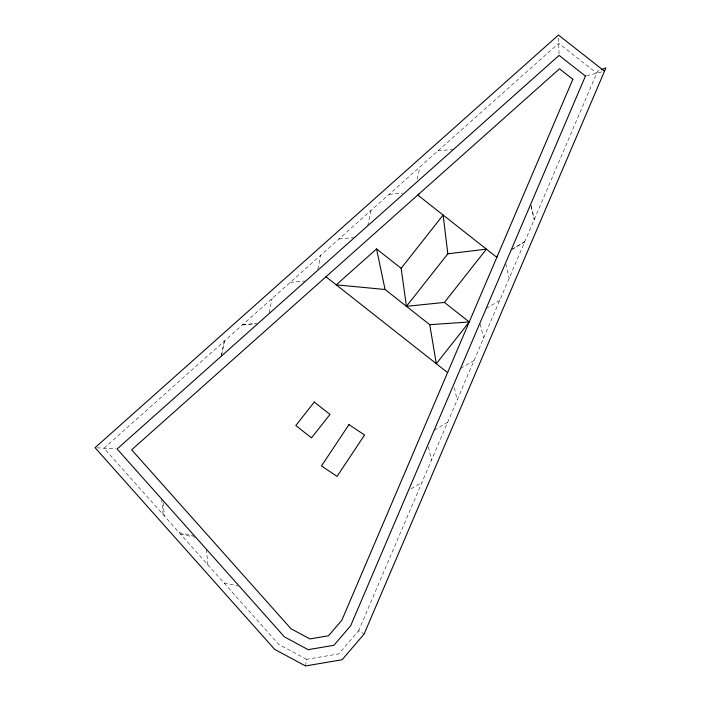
<?xml version="1.0" encoding="UTF-8"?>
<svg xmlns="http://www.w3.org/2000/svg" width="701" height="701" viewBox="0 0 701 701"><rect width="100%" height="100%" fill="white"/><g stroke="black" fill="none" stroke-linecap="round" stroke-linejoin="round"><path stroke-width="0.53" stroke-dasharray="3.5 2.63" d="M305.487 665.95L306.582 659.326L338.758 653.875L358.64 630.672L364.099 634.063M221.052 356.406L224.32 341.098M221.569 355.127L224.618 340.835M269.088 312.812L272.128 298.521M317.825 269.403L320.874 255.111M367.753 225.775L371.022 210.458M417.235 179.237L419.838 166.987M358.465 631.093L597.602 71.195L600.38 70.082M511.336 249.582L524.812 241.617M512.072 249.425L524.655 241.985M486.187 308.466L499.664 300.492M460.548 368.489L474.025 360.524M434.173 430.239L447.65 422.265M411.189 488.763L421.976 482.393M586.465 75.813L603.535 71.441M437.95 150.855L453.538 149.383M389.134 194.335L402.637 193.055M338.986 238.988L353.532 237.613M290.24 282.398L304.786 281.022M242.73 324.703L255.199 323.529M242.432 324.975L256.978 323.599M97.062 447.808L116.024 448.903M179.237 532.664L193.529 535.704M180.551 534.136L195.859 537.404M224.022 582.96L238.314 586.01M306.582 659.326L278.656 644.307L104.028 448.211L558.706 43.322L596.753 73.184M531.007 205.086L534.337 219.317M531.086 206.471L534.18 219.685M505.859 263.962L509.189 278.192M480.229 323.993L483.55 338.215M454.327 387.776L457.175 399.964M428.407 446.879L431.501 460.084M206.427 549.26L207.899 564.848M163.149 502.521L164.42 516.024M161.633 498.963L163.105 514.552M558.548 38.152L559.056 54.389"/><path stroke-width="1.05" d="M419.11 193.826L418.006 195.237L496.825 257.346M401.138 268.317L443.128 215.032L447.825 253.815L406.44 306.328L401.138 268.317L376.56 248.951L336.243 284.851L385.077 289.495L429.739 324.686L469.223 321.969L436.32 363.714L429.739 324.686M406.44 306.328L444.425 302.429L486.415 249.144L447.825 253.815M496.439 257.039L497.552 255.637M601.3 69.714L605.936 67.857L364.099 634.063L342.088 659.755L305.487 665.95L274.661 649.371L95.064 447.694L558.452 35.05L604.507 71.195M444.425 302.429L469.223 321.969M325.974 276.764L447.597 372.599M376.56 248.951L385.077 289.495M572.866 79.301L341.834 620.227L328.515 635.772L309.93 638.918L290.968 628.718L131.648 449.814L559.503 68.812L572.866 79.301M585.44 76.076L350.675 625.721L333.904 645.306L308.168 649.661L284.483 636.929L117.111 448.973L559.083 55.397L585.44 76.076M348.975 424.631L321.47 465.972L337.067 476.356L364.573 435.014L348.975 424.631M314.293 402.05L295.804 425.525L311.498 437.888L329.996 414.422L314.293 402.05"/></g></svg>
